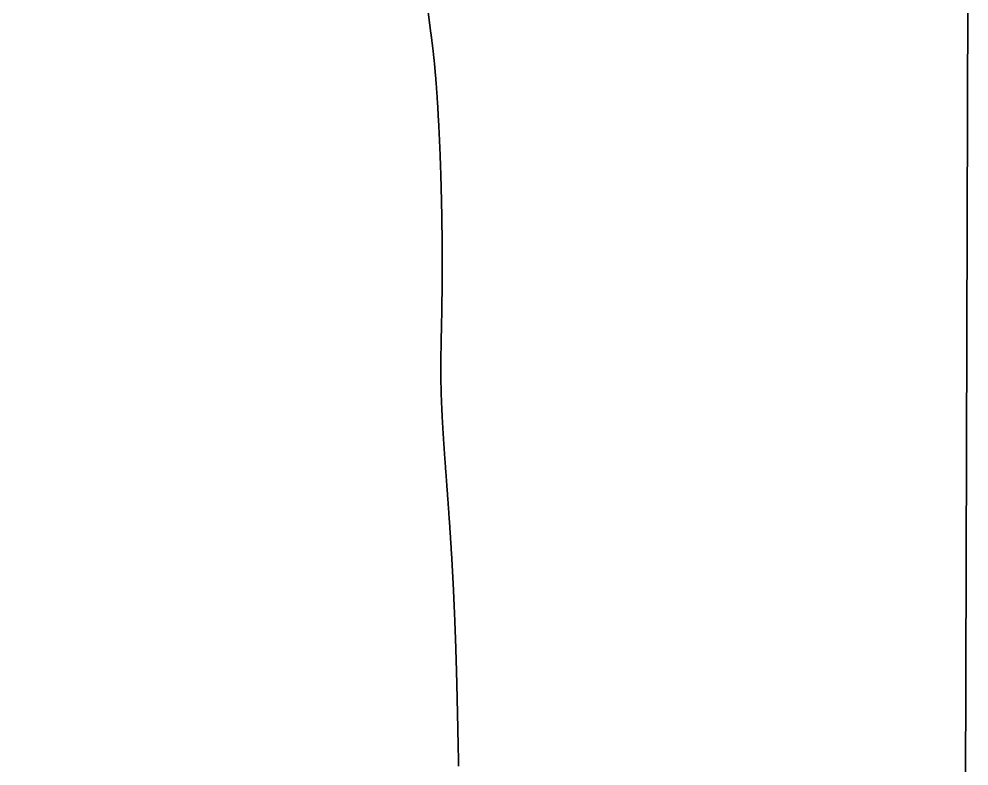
# Model space of a CAD drawing. Header units: inches. Extents: x 130170 to 284068, y 377793 to 804530.
# Drawn here: x 260687.9 to 260754.8, y 747450 to 747502.6 of the extents above; entities that cross this region are included whole.
import ezdxf

# ---------------------------------------------------------------- set-up
doc = ezdxf.new("R2010")
doc.units = ezdxf.units.IN
doc.header["$MEASUREMENT"] = 0
doc.layers.add('muni_il', color=7, linetype='Continuous')

msp = doc.modelspace()

# ---------------------------------------------------------------- linework, layer by layer
at = {"layer": 'muni_il'}
for points in [[(260487.281, 748427.062), (260556.891, 748281.25), (260554.359, 748232.688), (260630.859, 748122.375), (260647.141, 748049.125), (260659.031, 748015.188), (260678.781, 747986.375), (260708.234, 747829.312), (260741.734, 747649.875), (260754.781, 747530.375), (260754.516, 747438.375)], [(260754.516, 747438.375), (260754.781, 747530.375), (260741.734, 747649.875), (260708.234, 747829.312), (260678.781, 747986.375), (260659.031, 748015.188), (260647.141, 748049.125), (260630.859, 748122.375), (260554.359, 748232.688), (260556.891, 748281.25), (260487.281, 748427.062)], [(260718.856, 747450), (260718.854, 747450.06), (260718.853, 747450.12), (260718.851, 747450.18), (260718.85, 747450.24), (260718.849, 747450.3), (260718.847, 747450.361), (260718.846, 747450.421), (260718.844, 747450.482), (260718.843, 747450.543), (260718.841, 747450.604), (260718.84, 747450.666), (260718.838, 747450.727), (260718.837, 747450.789), (260718.836, 747450.851), (260718.834, 747450.913), (260718.833, 747450.976), (260718.831, 747451.038), (260718.83, 747451.101), (260718.829, 747451.164), (260718.827, 747451.227), (260718.826, 747451.29), (260718.825, 747451.354), (260718.823, 747451.418), (260718.822, 747451.482), (260718.82, 747451.546), (260718.819, 747451.61), (260718.818, 747451.675), (260718.816, 747451.739), (260718.815, 747451.804), (260718.814, 747451.87), (260718.812, 747451.935), (260718.811, 747452), (260718.809, 747452.066), (260718.808, 747452.132), (260718.807, 747452.198), (260718.805, 747452.265), (260718.804, 747452.331), (260718.802, 747452.398), (260718.801, 747452.465), (260718.8, 747452.532), (260718.798, 747452.6), (260718.797, 747452.667), (260718.795, 747452.735), (260718.794, 747452.803), (260718.793, 747452.872), (260718.791, 747452.94), (260718.79, 747453.009), (260718.788, 747453.077), (260718.787, 747453.146), (260718.785, 747453.216), (260718.784, 747453.285), (260718.782, 747453.355), (260718.781, 747453.424), (260718.779, 747453.494), (260718.778, 747453.564), (260718.776, 747453.635), (260718.775, 747453.705), (260718.773, 747453.776), (260718.772, 747453.847), (260718.77, 747453.918), (260718.769, 747453.989), (260718.767, 747454.061), (260718.766, 747454.132), (260718.764, 747454.204), (260718.762, 747454.276), (260718.761, 747454.348), (260718.759, 747454.421), (260718.758, 747454.493), (260718.756, 747454.566), (260718.754, 747454.639), (260718.753, 747454.712), (260718.751, 747454.785), (260718.749, 747454.858), (260718.748, 747454.932), (260718.746, 747455.005), (260718.744, 747455.079), (260718.742, 747455.153), (260718.741, 747455.227), (260718.739, 747455.301), (260718.737, 747455.376), (260718.735, 747455.45), (260718.733, 747455.525), (260718.732, 747455.6), (260718.73, 747455.675), (260718.728, 747455.75), (260718.726, 747455.825), (260718.724, 747455.9), (260718.722, 747455.976), (260718.72, 747456.051), (260718.718, 747456.127), (260718.716, 747456.203), (260718.714, 747456.279), (260718.712, 747456.355), (260718.71, 747456.431), (260718.708, 747456.507), (260718.706, 747456.583), (260718.704, 747456.66), (260718.702, 747456.736), (260718.7, 747456.813), (260718.698, 747456.889), (260718.696, 747456.966), (260718.693, 747457.043), (260718.691, 747457.12), (260718.689, 747457.197), (260718.687, 747457.274), (260718.685, 747457.351), (260718.682, 747457.428), (260718.68, 747457.505), (260718.678, 747457.583), (260718.675, 747457.66), (260718.673, 747457.738), (260718.671, 747457.815), (260718.668, 747457.893), (260718.666, 747457.97), (260718.663, 747458.048), (260718.661, 747458.125), (260718.658, 747458.203), (260718.656, 747458.281), (260718.653, 747458.359), (260718.651, 747458.436), (260718.648, 747458.514), (260718.646, 747458.592), (260718.643, 747458.67), (260718.64, 747458.747), (260718.638, 747458.825), (260718.635, 747458.903), (260718.632, 747458.981), (260718.63, 747459.059), (260718.627, 747459.136), (260718.624, 747459.214), (260718.621, 747459.292), (260718.619, 747459.37), (260718.616, 747459.448), (260718.613, 747459.525), (260718.61, 747459.603), (260718.607, 747459.681), (260718.604, 747459.758), (260718.601, 747459.836), (260718.598, 747459.914), (260718.595, 747459.991), (260718.592, 747460.069), (260718.589, 747460.146), (260718.586, 747460.224), (260718.583, 747460.301), (260718.58, 747460.378), (260718.577, 747460.455), (260718.574, 747460.533), (260718.571, 747460.61), (260718.568, 747460.687), (260718.564, 747460.764), (260718.561, 747460.841), (260718.558, 747460.918), (260718.555, 747460.994), (260718.551, 747461.071), (260718.548, 747461.148), (260718.545, 747461.224), (260718.542, 747461.3), (260718.538, 747461.377), (260718.535, 747461.453), (260718.531, 747461.529), (260718.528, 747461.605), (260718.525, 747461.681), (260718.521, 747461.757), (260718.518, 747461.833), (260718.514, 747461.908), (260718.511, 747461.984), (260718.507, 747462.059), (260718.503, 747462.135), (260718.5, 747462.21), (260718.496, 747462.285), (260718.493, 747462.36), (260718.489, 747462.434), (260718.485, 747462.509), (260718.482, 747462.584), (260718.478, 747462.658), (260718.474, 747462.732), (260718.47, 747462.807), (260718.467, 747462.88), (260718.463, 747462.954), (260718.459, 747463.028), (260718.455, 747463.102), (260718.452, 747463.175), (260718.448, 747463.249), (260718.444, 747463.322), (260718.44, 747463.395), (260718.436, 747463.468), (260718.432, 747463.54), (260718.428, 747463.613), (260718.425, 747463.685), (260718.421, 747463.758), (260718.417, 747463.83), (260718.413, 747463.902), (260718.409, 747463.974), (260718.405, 747464.045), (260718.401, 747464.117), (260718.397, 747464.188), (260718.393, 747464.259), (260718.389, 747464.33), (260718.384, 747464.401), (260718.38, 747464.472), (260718.376, 747464.542), (260718.372, 747464.612), (260718.368, 747464.683), (260718.364, 747464.753), (260718.36, 747464.822), (260718.356, 747464.892), (260718.352, 747464.962), (260718.347, 747465.031), (260718.343, 747465.1), (260718.339, 747465.169), (260718.335, 747465.238), (260718.331, 747465.306), (260718.326, 747465.375), (260718.322, 747465.443), (260718.318, 747465.511), (260718.314, 747465.579), (260718.309, 747465.647), (260718.305, 747465.714), (260718.301, 747465.782), (260718.297, 747465.849), (260718.292, 747465.916), (260718.288, 747465.983), (260718.284, 747466.049), (260718.279, 747466.116), (260718.275, 747466.182), (260718.271, 747466.248), (260718.267, 747466.314), (260718.262, 747466.38), (260718.258, 747466.446), (260718.254, 747466.511), (260718.249, 747466.576), (260718.245, 747466.641), (260718.241, 747466.706), (260718.236, 747466.771), (260718.232, 747466.835), (260718.228, 747466.899), (260718.223, 747466.964), (260718.219, 747467.028), (260718.214, 747467.091), (260718.21, 747467.155), (260718.206, 747467.218), (260718.201, 747467.282), (260718.197, 747467.345), (260718.193, 747467.408), (260718.188, 747467.47), (260718.184, 747467.533), (260718.18, 747467.595), (260718.175, 747467.657), (260718.171, 747467.719), (260718.167, 747467.781), (260718.162, 747467.843), (260718.158, 747467.904), (260718.153, 747467.966), (260718.149, 747468.027), (260718.145, 747468.088), (260718.14, 747468.149), (260718.136, 747468.209), (260718.132, 747468.27), (260718.127, 747468.33), (260718.123, 747468.39), (260718.119, 747468.45), (260718.115, 747468.51), (260718.11, 747468.569), (260718.106, 747468.629), (260718.102, 747468.688), (260718.097, 747468.747), (260718.093, 747468.806), (260718.089, 747468.865), (260718.084, 747468.923), (260718.08, 747468.982), (260718.076, 747469.04), (260718.072, 747469.098), (260718.067, 747469.156), (260718.063, 747469.214), (260718.059, 747469.271), (260718.055, 747469.329), (260718.05, 747469.386), (260718.046, 747469.443), (260718.042, 747469.5), (260718.038, 747469.557), (260718.034, 747469.613), (260718.03, 747469.67), (260718.026, 747469.726), (260718.021, 747469.782), (260718.017, 747469.838), (260718.013, 747469.894), (260718.009, 747469.95), (260718.005, 747470.005), (260718.001, 747470.06), (260717.997, 747470.116), (260717.993, 747470.171), (260717.989, 747470.226), (260717.985, 747470.28), (260717.981, 747470.335), (260717.977, 747470.389), (260717.973, 747470.444), (260717.969, 747470.498), (260717.965, 747470.552), (260717.961, 747470.606), (260717.957, 747470.659), (260717.953, 747470.713), (260717.949, 747470.766), (260717.945, 747470.82), (260717.941, 747470.873), (260717.937, 747470.926), (260717.933, 747470.979), (260717.93, 747471.031), (260717.926, 747471.084), (260717.922, 747471.136), (260717.918, 747471.188), (260717.914, 747471.24), (260717.911, 747471.292), (260717.907, 747471.344), (260717.903, 747471.396), (260717.899, 747471.447), (260717.896, 747471.499), (260717.892, 747471.55), (260717.888, 747471.601), (260717.885, 747471.652), (260717.881, 747471.703), (260717.878, 747471.754), (260717.874, 747471.804), (260717.87, 747471.855), (260717.867, 747471.905), (260717.863, 747471.955), (260717.86, 747472.005), (260717.856, 747472.055), (260717.853, 747472.105), (260717.849, 747472.154), (260717.846, 747472.204), (260717.843, 747472.253), (260717.839, 747472.302), (260717.836, 747472.351), (260717.832, 747472.4), (260717.829, 747472.449), (260717.826, 747472.498), (260717.822, 747472.546), (260717.819, 747472.595), (260717.816, 747472.643), (260717.813, 747472.691), (260717.809, 747472.739), (260717.806, 747472.787), (260717.803, 747472.835), (260717.8, 747472.883), (260717.797, 747472.93), (260717.794, 747472.978), (260717.791, 747473.025), (260717.788, 747473.072), (260717.784, 747473.119), (260717.781, 747473.166), (260717.778, 747473.213), (260717.775, 747473.259), (260717.773, 747473.306), (260717.77, 747473.352), (260717.767, 747473.399), (260717.764, 747473.445), (260717.761, 747473.491), (260717.758, 747473.537), (260717.755, 747473.583), (260717.752, 747473.628), (260717.75, 747473.674), (260717.747, 747473.719), (260717.744, 747473.765), (260717.741, 747473.81), (260717.739, 747473.855), (260717.736, 747473.9), (260717.734, 747473.945), (260717.731, 747473.989), (260717.728, 747474.034), (260717.726, 747474.079), (260717.723, 747474.123), (260717.721, 747474.167), (260717.718, 747474.211), (260717.716, 747474.255), (260717.713, 747474.299), (260717.711, 747474.343), (260717.708, 747474.387), (260717.706, 747474.431), (260717.704, 747474.474), (260717.701, 747474.517), (260717.699, 747474.561), (260717.697, 747474.604), (260717.695, 747474.647), (260717.692, 747474.69), (260717.69, 747474.733), (260717.688, 747474.775), (260717.686, 747474.818), (260717.684, 747474.861), (260717.682, 747474.903), (260717.679, 747474.945), (260717.678, 747474.988), (260717.676, 747475.03), (260717.674, 747475.072), (260717.672, 747475.114), (260717.67, 747475.156), (260717.668, 747475.197), (260717.666, 747475.239), (260717.664, 747475.281), (260717.662, 747475.322), (260717.66, 747475.364), (260717.658, 747475.405), (260717.657, 747475.446), (260717.655, 747475.487), (260717.653, 747475.528), (260717.652, 747475.569), (260717.65, 747475.61), (260717.648, 747475.651), (260717.647, 747475.692), (260717.645, 747475.732), (260717.644, 747475.773), (260717.642, 747475.813), (260717.641, 747475.854), (260717.639, 747475.894), (260717.638, 747475.934), (260717.636, 747475.975), (260717.635, 747476.015), (260717.634, 747476.055), (260717.632, 747476.095), (260717.631, 747476.135), (260717.63, 747476.174), (260717.628, 747476.214), (260717.627, 747476.254), (260717.626, 747476.294), (260717.625, 747476.333), (260717.624, 747476.373), (260717.623, 747476.413), (260717.622, 747476.452), (260717.62, 747476.491), (260717.619, 747476.531), (260717.618, 747476.57), (260717.617, 747476.61), (260717.616, 747476.649), (260717.616, 747476.688), (260717.615, 747476.727), (260717.614, 747476.767), (260717.613, 747476.806), (260717.612, 747476.845), (260717.611, 747476.884), (260717.611, 747476.923), (260717.61, 747476.962), (260717.609, 747477.001), (260717.609, 747477.041), (260717.608, 747477.08), (260717.607, 747477.119), (260717.607, 747477.158), (260717.606, 747477.197), (260717.606, 747477.236), (260717.605, 747477.275), (260717.605, 747477.314), (260717.604, 747477.354), (260717.604, 747477.393), (260717.604, 747477.432), (260717.603, 747477.471), (260717.603, 747477.511), (260717.603, 747477.55), (260717.602, 747477.589), (260717.602, 747477.629), (260717.602, 747477.668), (260717.602, 747477.708), (260717.601, 747477.747), (260717.601, 747477.787), (260717.601, 747477.827), (260717.601, 747477.866), (260717.601, 747477.906), (260717.601, 747477.946), (260717.601, 747477.986), (260717.601, 747478.026), (260717.601, 747478.066), (260717.601, 747478.107), (260717.601, 747478.147), (260717.601, 747478.188), (260717.602, 747478.228), (260717.602, 747478.269), (260717.602, 747478.31), (260717.602, 747478.351), (260717.603, 747478.392), (260717.603, 747478.433), (260717.603, 747478.475), (260717.603, 747478.516), (260717.604, 747478.558), (260717.604, 747478.6), (260717.605, 747478.642), (260717.605, 747478.684), (260717.605, 747478.727), (260717.606, 747478.77), (260717.606, 747478.812), (260717.607, 747478.856), (260717.608, 747478.899), (260717.608, 747478.942), (260717.609, 747478.986), (260717.61, 747479.03), (260717.61, 747479.074), (260717.611, 747479.119), (260717.612, 747479.163), (260717.612, 747479.208), (260717.613, 747479.254), (260717.614, 747479.299), (260717.615, 747479.345), (260717.615, 747479.391), (260717.616, 747479.437), (260717.617, 747479.484), (260717.618, 747479.531), (260717.619, 747479.578), (260717.62, 747479.626), (260717.621, 747479.674), (260717.622, 747479.722), (260717.623, 747479.771), (260717.624, 747479.82), (260717.625, 747479.869), (260717.626, 747479.919), (260717.627, 747479.969), (260717.628, 747480.02), (260717.629, 747480.071), (260717.63, 747480.122), (260717.631, 747480.174), (260717.632, 747480.226), (260717.633, 747480.279), (260717.634, 747480.332), (260717.635, 747480.385), (260717.636, 747480.439), (260717.638, 747480.494), (260717.639, 747480.549), (260717.64, 747480.604), (260717.641, 747480.66), (260717.642, 747480.717), (260717.644, 747480.774), (260717.645, 747480.831), (260717.646, 747480.889), (260717.647, 747480.948), (260717.649, 747481.007), (260717.65, 747481.067), (260717.651, 747481.127), (260717.652, 747481.188), (260717.654, 747481.249), (260717.655, 747481.311), (260717.656, 747481.374), (260717.657, 747481.437), (260717.659, 747481.501), (260717.66, 747481.566), (260717.661, 747481.631), (260717.662, 747481.697), (260717.664, 747481.763), (260717.665, 747481.83), (260717.666, 747481.898), (260717.667, 747481.967), (260717.668, 747482.036), (260717.67, 747482.106), (260717.671, 747482.177), (260717.672, 747482.248), (260717.673, 747482.32), (260717.674, 747482.393), (260717.676, 747482.466), (260717.677, 747482.541), (260717.678, 747482.616), (260717.679, 747482.692), (260717.68, 747482.768), (260717.681, 747482.846), (260717.682, 747482.924), (260717.683, 747483.003), (260717.684, 747483.083), (260717.685, 747483.163), (260717.686, 747483.245), (260717.687, 747483.327), (260717.688, 747483.41), (260717.689, 747483.494), (260717.69, 747483.579), (260717.69, 747483.665), (260717.691, 747483.751), (260717.692, 747483.838), (260717.693, 747483.926), (260717.693, 747484.015), (260717.694, 747484.105), (260717.695, 747484.196), (260717.695, 747484.288), (260717.696, 747484.38), (260717.696, 747484.474), (260717.697, 747484.568), (260717.697, 747484.663), (260717.697, 747484.759), (260717.698, 747484.856), (260717.698, 747484.954), (260717.698, 747485.052), (260717.698, 747485.152), (260717.698, 747485.252), (260717.698, 747485.353), (260717.698, 747485.455), (260717.698, 747485.559), (260717.698, 747485.663), (260717.698, 747485.767), (260717.698, 747485.873), (260717.697, 747485.979), (260717.697, 747486.087), (260717.697, 747486.195), (260717.696, 747486.304), (260717.695, 747486.414), (260717.695, 747486.525), (260717.694, 747486.636), (260717.693, 747486.749), (260717.692, 747486.862), (260717.692, 747486.976), (260717.691, 747487.091), (260717.69, 747487.206), (260717.688, 747487.323), (260717.687, 747487.44), (260717.686, 747487.558), (260717.685, 747487.677), (260717.683, 747487.796), (260717.681, 747487.916), (260717.68, 747488.037), (260717.678, 747488.158), (260717.676, 747488.28), (260717.675, 747488.403), (260717.673, 747488.526), (260717.671, 747488.65), (260717.668, 747488.775), (260717.666, 747488.9), (260717.664, 747489.026), (260717.662, 747489.152), (260717.659, 747489.279), (260717.656, 747489.406), (260717.654, 747489.534), (260717.651, 747489.662), (260717.648, 747489.791), (260717.645, 747489.92), (260717.642, 747490.05), (260717.639, 747490.179), (260717.636, 747490.31), (260717.633, 747490.44), (260717.629, 747490.571), (260717.626, 747490.702), (260717.622, 747490.833), (260717.618, 747490.965), (260717.615, 747491.096), (260717.611, 747491.228), (260717.607, 747491.36), (260717.603, 747491.492), (260717.599, 747491.624), (260717.595, 747491.756), (260717.59, 747491.888), (260717.586, 747492.02), (260717.581, 747492.152), (260717.577, 747492.284), (260717.572, 747492.416), (260717.567, 747492.547), (260717.563, 747492.679), (260717.558, 747492.81), (260717.553, 747492.941), (260717.548, 747493.072), (260717.543, 747493.202), (260717.537, 747493.332), (260717.532, 747493.461), (260717.527, 747493.59), (260717.521, 747493.719), (260717.516, 747493.847), (260717.51, 747493.975), (260717.504, 747494.102), (260717.498, 747494.228), (260717.493, 747494.354), (260717.487, 747494.479), (260717.481, 747494.604), (260717.475, 747494.727), (260717.469, 747494.85), (260717.463, 747494.973), (260717.457, 747495.094), (260717.45, 747495.214), (260717.444, 747495.334), (260717.438, 747495.453), (260717.431, 747495.571), (260717.425, 747495.687), (260717.419, 747495.803), (260717.412, 747495.918), (260717.405, 747496.031), (260717.399, 747496.144), (260717.392, 747496.255), (260717.386, 747496.366), (260717.379, 747496.475), (260717.372, 747496.583), (260717.366, 747496.69), (260717.359, 747496.795), (260717.352, 747496.9), (260717.346, 747497.003), (260717.339, 747497.105), (260717.332, 747497.205), (260717.325, 747497.304), (260717.319, 747497.402), (260717.312, 747497.499), (260717.305, 747497.594), (260717.298, 747497.687), (260717.292, 747497.78), (260717.285, 747497.871), (260717.278, 747497.96), (260717.272, 747498.048), (260717.265, 747498.135), (260717.259, 747498.22), (260717.252, 747498.304), (260717.245, 747498.387), (260717.239, 747498.468), (260717.232, 747498.547), (260717.226, 747498.626), (260717.219, 747498.702), (260717.213, 747498.778), (260717.207, 747498.852), (260717.2, 747498.924), (260717.194, 747498.995), (260717.188, 747499.065), (260717.182, 747499.133), (260717.176, 747499.2), (260717.17, 747499.266), (260717.164, 747499.33), (260717.158, 747499.393), (260717.152, 747499.455), (260717.146, 747499.515), (260717.14, 747499.574), (260717.134, 747499.632), (260717.129, 747499.688), (260717.123, 747499.744), (260717.118, 747499.798), (260717.112, 747499.851), (260717.107, 747499.902), (260717.101, 747499.953), (260717.096, 747500.002), (260717.091, 747500.051), (260717.086, 747500.098), (260717.081, 747500.144), (260717.076, 747500.19), (260717.071, 747500.234), (260717.066, 747500.277), (260717.061, 747500.319), (260717.056, 747500.36), (260717.052, 747500.401), (260717.047, 747500.44), (260717.043, 747500.479), (260717.038, 747500.517), (260717.034, 747500.553), (260717.029, 747500.59), (260717.025, 747500.625), (260717.021, 747500.659), (260717.017, 747500.693), (260717.013, 747500.726), (260717.009, 747500.758), (260717.005, 747500.79), (260717.001, 747500.821), (260716.997, 747500.851), (260716.993, 747500.881), (260716.99, 747500.909), (260716.986, 747500.938), (260716.983, 747500.965), (260716.979, 747500.992), (260716.976, 747501.019), (260716.973, 747501.044), (260716.969, 747501.069), (260716.966, 747501.094), (260716.963, 747501.118), (260716.96, 747501.141), (260716.957, 747501.164), (260716.954, 747501.186), (260716.951, 747501.208), (260716.949, 747501.229), (260716.946, 747501.25), (260716.943, 747501.27), (260716.941, 747501.289), (260716.938, 747501.308), (260716.936, 747501.326), (260716.934, 747501.344), (260716.931, 747501.361), (260716.929, 747501.378), (260716.927, 747501.394), (260716.925, 747501.41), (260716.923, 747501.425), (260716.921, 747501.44), (260716.919, 747501.454), (260716.917, 747501.469), (260716.915, 747501.482), (260716.913, 747501.496), (260716.912, 747501.509), (260716.91, 747501.523), (260716.908, 747501.536), (260716.906, 747501.549), (260716.905, 747501.563), (260716.903, 747501.576), (260716.901, 747501.591), (260716.702, 747503.056)], [(260716.702, 747503.056), (260716.901, 747501.591), (260716.903, 747501.576), (260716.905, 747501.563), (260716.906, 747501.549), (260716.908, 747501.536), (260716.91, 747501.523), (260716.912, 747501.509), (260716.913, 747501.496), (260716.915, 747501.482), (260716.917, 747501.469), (260716.919, 747501.454), (260716.921, 747501.44), (260716.923, 747501.425), (260716.925, 747501.41), (260716.927, 747501.394), (260716.929, 747501.378), (260716.931, 747501.361), (260716.934, 747501.344), (260716.936, 747501.326), (260716.938, 747501.308), (260716.941, 747501.289), (260716.943, 747501.27), (260716.946, 747501.25), (260716.949, 747501.229), (260716.951, 747501.208), (260716.954, 747501.186), (260716.957, 747501.164), (260716.96, 747501.141), (260716.963, 747501.118), (260716.966, 747501.094), (260716.969, 747501.069), (260716.973, 747501.044), (260716.976, 747501.019), (260716.979, 747500.992), (260716.983, 747500.965), (260716.986, 747500.938), (260716.99, 747500.909), (260716.993, 747500.881), (260716.997, 747500.851), (260717.001, 747500.821), (260717.005, 747500.79), (260717.009, 747500.758), (260717.013, 747500.726), (260717.017, 747500.693), (260717.021, 747500.659), (260717.025, 747500.625), (260717.029, 747500.59), (260717.034, 747500.553), (260717.038, 747500.517), (260717.043, 747500.479), (260717.047, 747500.44), (260717.052, 747500.401), (260717.056, 747500.36), (260717.061, 747500.319), (260717.066, 747500.277), (260717.071, 747500.234), (260717.076, 747500.19), (260717.081, 747500.144), (260717.086, 747500.098), (260717.091, 747500.051), (260717.096, 747500.002), (260717.101, 747499.953), (260717.107, 747499.902), (260717.112, 747499.851), (260717.118, 747499.798), (260717.123, 747499.744), (260717.129, 747499.688), (260717.134, 747499.632), (260717.14, 747499.574), (260717.146, 747499.515), (260717.152, 747499.455), (260717.158, 747499.393), (260717.164, 747499.33), (260717.17, 747499.266), (260717.176, 747499.2), (260717.182, 747499.133), (260717.188, 747499.065), (260717.194, 747498.995), (260717.2, 747498.924), (260717.207, 747498.852), (260717.213, 747498.778), (260717.219, 747498.702), (260717.226, 747498.626), (260717.232, 747498.547), (260717.239, 747498.468), (260717.245, 747498.387), (260717.252, 747498.304), (260717.259, 747498.22), (260717.265, 747498.135), (260717.272, 747498.048), (260717.278, 747497.96), (260717.285, 747497.871), (260717.292, 747497.78), (260717.298, 747497.687), (260717.305, 747497.594), (260717.312, 747497.499), (260717.319, 747497.402), (260717.325, 747497.304), (260717.332, 747497.205), (260717.339, 747497.105), (260717.346, 747497.003), (260717.352, 747496.9), (260717.359, 747496.795), (260717.366, 747496.69), (260717.372, 747496.583), (260717.379, 747496.475), (260717.386, 747496.366), (260717.392, 747496.255), (260717.399, 747496.144), (260717.405, 747496.031), (260717.412, 747495.918), (260717.419, 747495.803), (260717.425, 747495.687), (260717.431, 747495.571), (260717.438, 747495.453), (260717.444, 747495.334), (260717.45, 747495.214), (260717.457, 747495.094), (260717.463, 747494.973), (260717.469, 747494.85), (260717.475, 747494.727), (260717.481, 747494.604), (260717.487, 747494.479), (260717.493, 747494.354), (260717.498, 747494.228), (260717.504, 747494.102), (260717.51, 747493.975), (260717.516, 747493.847), (260717.521, 747493.719), (260717.527, 747493.59), (260717.532, 747493.461), (260717.537, 747493.332), (260717.543, 747493.202), (260717.548, 747493.072), (260717.553, 747492.941), (260717.558, 747492.81), (260717.563, 747492.679), (260717.567, 747492.547), (260717.572, 747492.416), (260717.577, 747492.284), (260717.581, 747492.152), (260717.586, 747492.02), (260717.59, 747491.888), (260717.595, 747491.756), (260717.599, 747491.624), (260717.603, 747491.492), (260717.607, 747491.36), (260717.611, 747491.228), (260717.615, 747491.096), (260717.618, 747490.965), (260717.622, 747490.833), (260717.626, 747490.702), (260717.629, 747490.571), (260717.633, 747490.44), (260717.636, 747490.31), (260717.639, 747490.179), (260717.642, 747490.05), (260717.645, 747489.92), (260717.648, 747489.791), (260717.651, 747489.662), (260717.654, 747489.534), (260717.656, 747489.406), (260717.659, 747489.279), (260717.662, 747489.152), (260717.664, 747489.026), (260717.666, 747488.9), (260717.668, 747488.775), (260717.671, 747488.65), (260717.673, 747488.526), (260717.675, 747488.403), (260717.676, 747488.28), (260717.678, 747488.158), (260717.68, 747488.037), (260717.681, 747487.916), (260717.683, 747487.796), (260717.685, 747487.677), (260717.686, 747487.558), (260717.687, 747487.44), (260717.688, 747487.323), (260717.69, 747487.206), (260717.691, 747487.091), (260717.692, 747486.976), (260717.692, 747486.862), (260717.693, 747486.749), (260717.694, 747486.636), (260717.695, 747486.525), (260717.695, 747486.414), (260717.696, 747486.304), (260717.697, 747486.195), (260717.697, 747486.087), (260717.697, 747485.979), (260717.698, 747485.873), (260717.698, 747485.767), (260717.698, 747485.663), (260717.698, 747485.559), (260717.698, 747485.455), (260717.698, 747485.353), (260717.698, 747485.252), (260717.698, 747485.152), (260717.698, 747485.052), (260717.698, 747484.954), (260717.698, 747484.856), (260717.697, 747484.759), (260717.697, 747484.663), (260717.697, 747484.568), (260717.696, 747484.474), (260717.696, 747484.38), (260717.695, 747484.288), (260717.695, 747484.196), (260717.694, 747484.105), (260717.693, 747484.015), (260717.693, 747483.926), (260717.692, 747483.838), (260717.691, 747483.751), (260717.69, 747483.665), (260717.69, 747483.579), (260717.689, 747483.494), (260717.688, 747483.41), (260717.687, 747483.327), (260717.686, 747483.245), (260717.685, 747483.163), (260717.684, 747483.083), (260717.683, 747483.003), (260717.682, 747482.924), (260717.681, 747482.846), (260717.68, 747482.768), (260717.679, 747482.692), (260717.678, 747482.616), (260717.677, 747482.541), (260717.676, 747482.466), (260717.674, 747482.393), (260717.673, 747482.32), (260717.672, 747482.248), (260717.671, 747482.177), (260717.67, 747482.106), (260717.668, 747482.036), (260717.667, 747481.967), (260717.666, 747481.898), (260717.665, 747481.83), (260717.664, 747481.763), (260717.662, 747481.697), (260717.661, 747481.631), (260717.66, 747481.566), (260717.659, 747481.501), (260717.657, 747481.437), (260717.656, 747481.374), (260717.655, 747481.311), (260717.654, 747481.249), (260717.652, 747481.188), (260717.651, 747481.127), (260717.65, 747481.067), (260717.649, 747481.007), (260717.647, 747480.948), (260717.646, 747480.889), (260717.645, 747480.831), (260717.644, 747480.774), (260717.642, 747480.717), (260717.641, 747480.66), (260717.64, 747480.604), (260717.639, 747480.549), (260717.638, 747480.494), (260717.636, 747480.439), (260717.635, 747480.385), (260717.634, 747480.332), (260717.633, 747480.279), (260717.632, 747480.226), (260717.631, 747480.174), (260717.63, 747480.122), (260717.629, 747480.071), (260717.628, 747480.02), (260717.627, 747479.969), (260717.626, 747479.919), (260717.625, 747479.869), (260717.624, 747479.82), (260717.623, 747479.771), (260717.622, 747479.722), (260717.621, 747479.674), (260717.62, 747479.626), (260717.619, 747479.578), (260717.618, 747479.531), (260717.617, 747479.484), (260717.616, 747479.437), (260717.615, 747479.391), (260717.615, 747479.345), (260717.614, 747479.299), (260717.613, 747479.254), (260717.612, 747479.208), (260717.612, 747479.163), (260717.611, 747479.119), (260717.61, 747479.074), (260717.61, 747479.03), (260717.609, 747478.986), (260717.608, 747478.942), (260717.608, 747478.899), (260717.607, 747478.856), (260717.606, 747478.812), (260717.606, 747478.77), (260717.605, 747478.727), (260717.605, 747478.684), (260717.605, 747478.642), (260717.604, 747478.6), (260717.604, 747478.558), (260717.603, 747478.516), (260717.603, 747478.475), (260717.603, 747478.433), (260717.603, 747478.392), (260717.602, 747478.351), (260717.602, 747478.31), (260717.602, 747478.269), (260717.602, 747478.228), (260717.601, 747478.188), (260717.601, 747478.147), (260717.601, 747478.107), (260717.601, 747478.066), (260717.601, 747478.026), (260717.601, 747477.986), (260717.601, 747477.946), (260717.601, 747477.906), (260717.601, 747477.866), (260717.601, 747477.827), (260717.601, 747477.787), (260717.601, 747477.747), (260717.602, 747477.708), (260717.602, 747477.668), (260717.602, 747477.629), (260717.602, 747477.589), (260717.603, 747477.55), (260717.603, 747477.511), (260717.603, 747477.471), (260717.604, 747477.432), (260717.604, 747477.393), (260717.604, 747477.354), (260717.605, 747477.314), (260717.605, 747477.275), (260717.606, 747477.236), (260717.606, 747477.197), (260717.607, 747477.158), (260717.607, 747477.119), (260717.608, 747477.08), (260717.609, 747477.041), (260717.609, 747477.001), (260717.61, 747476.962), (260717.611, 747476.923), (260717.611, 747476.884), (260717.612, 747476.845), (260717.613, 747476.806), (260717.614, 747476.767), (260717.615, 747476.727), (260717.616, 747476.688), (260717.616, 747476.649), (260717.617, 747476.61), (260717.618, 747476.57), (260717.619, 747476.531), (260717.62, 747476.491), (260717.622, 747476.452), (260717.623, 747476.413), (260717.624, 747476.373), (260717.625, 747476.333), (260717.626, 747476.294), (260717.627, 747476.254), (260717.628, 747476.214), (260717.63, 747476.174), (260717.631, 747476.135), (260717.632, 747476.095), (260717.634, 747476.055), (260717.635, 747476.015), (260717.636, 747475.975), (260717.638, 747475.934), (260717.639, 747475.894), (260717.641, 747475.854), (260717.642, 747475.813), (260717.644, 747475.773), (260717.645, 747475.732), (260717.647, 747475.692), (260717.648, 747475.651), (260717.65, 747475.61), (260717.652, 747475.569), (260717.653, 747475.528), (260717.655, 747475.487), (260717.657, 747475.446), (260717.658, 747475.405), (260717.66, 747475.364), (260717.662, 747475.322), (260717.664, 747475.281), (260717.666, 747475.239), (260717.668, 747475.197), (260717.67, 747475.156), (260717.672, 747475.114), (260717.674, 747475.072), (260717.676, 747475.03), (260717.678, 747474.988), (260717.679, 747474.945), (260717.682, 747474.903), (260717.684, 747474.861), (260717.686, 747474.818), (260717.688, 747474.775), (260717.69, 747474.733), (260717.692, 747474.69), (260717.695, 747474.647), (260717.697, 747474.604), (260717.699, 747474.561), (260717.701, 747474.517), (260717.704, 747474.474), (260717.706, 747474.431), (260717.708, 747474.387), (260717.711, 747474.343), (260717.713, 747474.299), (260717.716, 747474.255), (260717.718, 747474.211), (260717.721, 747474.167), (260717.723, 747474.123), (260717.726, 747474.079), (260717.728, 747474.034), (260717.731, 747473.989), (260717.734, 747473.945), (260717.736, 747473.9), (260717.739, 747473.855), (260717.741, 747473.81), (260717.744, 747473.765), (260717.747, 747473.719), (260717.75, 747473.674), (260717.752, 747473.628), (260717.755, 747473.583), (260717.758, 747473.537), (260717.761, 747473.491), (260717.764, 747473.445), (260717.767, 747473.399), (260717.77, 747473.352), (260717.773, 747473.306), (260717.775, 747473.259), (260717.778, 747473.213), (260717.781, 747473.166), (260717.784, 747473.119), (260717.788, 747473.072), (260717.791, 747473.025), (260717.794, 747472.978), (260717.797, 747472.93), (260717.8, 747472.883), (260717.803, 747472.835), (260717.806, 747472.787), (260717.809, 747472.739), (260717.813, 747472.691), (260717.816, 747472.643), (260717.819, 747472.595), (260717.822, 747472.546), (260717.826, 747472.498), (260717.829, 747472.449), (260717.832, 747472.4), (260717.836, 747472.351), (260717.839, 747472.302), (260717.843, 747472.253), (260717.846, 747472.204), (260717.849, 747472.154), (260717.853, 747472.105), (260717.856, 747472.055), (260717.86, 747472.005), (260717.863, 747471.955), (260717.867, 747471.905), (260717.87, 747471.855), (260717.874, 747471.804), (260717.878, 747471.754), (260717.881, 747471.703), (260717.885, 747471.652), (260717.888, 747471.601), (260717.892, 747471.55), (260717.896, 747471.499), (260717.899, 747471.447), (260717.903, 747471.396), (260717.907, 747471.344), (260717.911, 747471.292), (260717.914, 747471.24), (260717.918, 747471.188), (260717.922, 747471.136), (260717.926, 747471.084), (260717.93, 747471.031), (260717.933, 747470.979), (260717.937, 747470.926), (260717.941, 747470.873), (260717.945, 747470.82), (260717.949, 747470.766), (260717.953, 747470.713), (260717.957, 747470.659), (260717.961, 747470.606), (260717.965, 747470.552), (260717.969, 747470.498), (260717.973, 747470.444), (260717.977, 747470.389), (260717.981, 747470.335), (260717.985, 747470.28), (260717.989, 747470.226), (260717.993, 747470.171), (260717.997, 747470.116), (260718.001, 747470.06), (260718.005, 747470.005), (260718.009, 747469.95), (260718.013, 747469.894), (260718.017, 747469.838), (260718.021, 747469.782), (260718.026, 747469.726), (260718.03, 747469.67), (260718.034, 747469.613), (260718.038, 747469.557), (260718.042, 747469.5), (260718.046, 747469.443), (260718.05, 747469.386), (260718.055, 747469.329), (260718.059, 747469.271), (260718.063, 747469.214), (260718.067, 747469.156), (260718.072, 747469.098), (260718.076, 747469.04), (260718.08, 747468.982), (260718.084, 747468.923), (260718.089, 747468.865), (260718.093, 747468.806), (260718.097, 747468.747), (260718.102, 747468.688), (260718.106, 747468.629), (260718.11, 747468.569), (260718.115, 747468.51), (260718.119, 747468.45), (260718.123, 747468.39), (260718.127, 747468.33), (260718.132, 747468.27), (260718.136, 747468.209), (260718.14, 747468.149), (260718.145, 747468.088), (260718.149, 747468.027), (260718.153, 747467.966), (260718.158, 747467.904), (260718.162, 747467.843), (260718.167, 747467.781), (260718.171, 747467.719), (260718.175, 747467.657), (260718.18, 747467.595), (260718.184, 747467.533), (260718.188, 747467.47), (260718.193, 747467.408), (260718.197, 747467.345), (260718.201, 747467.282), (260718.206, 747467.218), (260718.21, 747467.155), (260718.214, 747467.091), (260718.219, 747467.028), (260718.223, 747466.964), (260718.228, 747466.899), (260718.232, 747466.835), (260718.236, 747466.771), (260718.241, 747466.706), (260718.245, 747466.641), (260718.249, 747466.576), (260718.254, 747466.511), (260718.258, 747466.446), (260718.262, 747466.38), (260718.267, 747466.314), (260718.271, 747466.248), (260718.275, 747466.182), (260718.279, 747466.116), (260718.284, 747466.049), (260718.288, 747465.983), (260718.292, 747465.916), (260718.297, 747465.849), (260718.301, 747465.782), (260718.305, 747465.714), (260718.309, 747465.647), (260718.314, 747465.579), (260718.318, 747465.511), (260718.322, 747465.443), (260718.326, 747465.375), (260718.331, 747465.306), (260718.335, 747465.238), (260718.339, 747465.169), (260718.343, 747465.1), (260718.347, 747465.031), (260718.352, 747464.962), (260718.356, 747464.892), (260718.36, 747464.822), (260718.364, 747464.753), (260718.368, 747464.683), (260718.372, 747464.612), (260718.376, 747464.542), (260718.38, 747464.472), (260718.384, 747464.401), (260718.389, 747464.33), (260718.393, 747464.259), (260718.397, 747464.188), (260718.401, 747464.117), (260718.405, 747464.045), (260718.409, 747463.974), (260718.413, 747463.902), (260718.417, 747463.83), (260718.421, 747463.758), (260718.425, 747463.685), (260718.428, 747463.613), (260718.432, 747463.54), (260718.436, 747463.468), (260718.44, 747463.395), (260718.444, 747463.322), (260718.448, 747463.249), (260718.452, 747463.175), (260718.455, 747463.102), (260718.459, 747463.028), (260718.463, 747462.954), (260718.467, 747462.88), (260718.47, 747462.807), (260718.474, 747462.732), (260718.478, 747462.658), (260718.482, 747462.584), (260718.485, 747462.509), (260718.489, 747462.434), (260718.493, 747462.36), (260718.496, 747462.285), (260718.5, 747462.21), (260718.503, 747462.135), (260718.507, 747462.059), (260718.511, 747461.984), (260718.514, 747461.908), (260718.518, 747461.833), (260718.521, 747461.757), (260718.525, 747461.681), (260718.528, 747461.605), (260718.531, 747461.529), (260718.535, 747461.453), (260718.538, 747461.377), (260718.542, 747461.3), (260718.545, 747461.224), (260718.548, 747461.148), (260718.551, 747461.071), (260718.555, 747460.994), (260718.558, 747460.918), (260718.561, 747460.841), (260718.564, 747460.764), (260718.568, 747460.687), (260718.571, 747460.61), (260718.574, 747460.533), (260718.577, 747460.455), (260718.58, 747460.378), (260718.583, 747460.301), (260718.586, 747460.224), (260718.589, 747460.146), (260718.592, 747460.069), (260718.595, 747459.991), (260718.598, 747459.914), (260718.601, 747459.836), (260718.604, 747459.758), (260718.607, 747459.681), (260718.61, 747459.603), (260718.613, 747459.525), (260718.616, 747459.448), (260718.619, 747459.37), (260718.621, 747459.292), (260718.624, 747459.214), (260718.627, 747459.136), (260718.63, 747459.059), (260718.632, 747458.981), (260718.635, 747458.903), (260718.638, 747458.825), (260718.64, 747458.747), (260718.643, 747458.67), (260718.646, 747458.592), (260718.648, 747458.514), (260718.651, 747458.436), (260718.653, 747458.359), (260718.656, 747458.281), (260718.658, 747458.203), (260718.661, 747458.125), (260718.663, 747458.048), (260718.666, 747457.97), (260718.668, 747457.893), (260718.671, 747457.815), (260718.673, 747457.738), (260718.675, 747457.66), (260718.678, 747457.583), (260718.68, 747457.505), (260718.682, 747457.428), (260718.685, 747457.351), (260718.687, 747457.274), (260718.689, 747457.197), (260718.691, 747457.12), (260718.693, 747457.043), (260718.696, 747456.966), (260718.698, 747456.889), (260718.7, 747456.813), (260718.702, 747456.736), (260718.704, 747456.66), (260718.706, 747456.583), (260718.708, 747456.507), (260718.71, 747456.431), (260718.712, 747456.355), (260718.714, 747456.279), (260718.716, 747456.203), (260718.718, 747456.127), (260718.72, 747456.051), (260718.722, 747455.976), (260718.724, 747455.9), (260718.726, 747455.825), (260718.728, 747455.75), (260718.73, 747455.675), (260718.732, 747455.6), (260718.733, 747455.525), (260718.735, 747455.45), (260718.737, 747455.376), (260718.739, 747455.301), (260718.741, 747455.227), (260718.742, 747455.153), (260718.744, 747455.079), (260718.746, 747455.005), (260718.748, 747454.932), (260718.749, 747454.858), (260718.751, 747454.785), (260718.753, 747454.712), (260718.754, 747454.639), (260718.756, 747454.566), (260718.758, 747454.493), (260718.759, 747454.421), (260718.761, 747454.348), (260718.762, 747454.276), (260718.764, 747454.204), (260718.766, 747454.132), (260718.767, 747454.061), (260718.769, 747453.989), (260718.77, 747453.918), (260718.772, 747453.847), (260718.773, 747453.776), (260718.775, 747453.705), (260718.776, 747453.635), (260718.778, 747453.564), (260718.779, 747453.494), (260718.781, 747453.424), (260718.782, 747453.355), (260718.784, 747453.285), (260718.785, 747453.216), (260718.787, 747453.146), (260718.788, 747453.077), (260718.79, 747453.009), (260718.791, 747452.94), (260718.793, 747452.872), (260718.794, 747452.803), (260718.795, 747452.735), (260718.797, 747452.667), (260718.798, 747452.6), (260718.8, 747452.532), (260718.801, 747452.465), (260718.802, 747452.398), (260718.804, 747452.331), (260718.805, 747452.265), (260718.807, 747452.198), (260718.808, 747452.132), (260718.809, 747452.066), (260718.811, 747452), (260718.812, 747451.935), (260718.814, 747451.87), (260718.815, 747451.804), (260718.816, 747451.739), (260718.818, 747451.675), (260718.819, 747451.61), (260718.82, 747451.546), (260718.822, 747451.482), (260718.823, 747451.418), (260718.825, 747451.354), (260718.826, 747451.29), (260718.827, 747451.227), (260718.829, 747451.164), (260718.83, 747451.101), (260718.831, 747451.038), (260718.833, 747450.976), (260718.834, 747450.913), (260718.836, 747450.851), (260718.837, 747450.789), (260718.838, 747450.727), (260718.84, 747450.666), (260718.841, 747450.604), (260718.843, 747450.543), (260718.844, 747450.482), (260718.846, 747450.421), (260718.847, 747450.361), (260718.849, 747450.3), (260718.85, 747450.24), (260718.851, 747450.18), (260718.853, 747450.12), (260718.854, 747450.06), (260718.856, 747450)]]:
    msp.add_lwpolyline(points, dxfattribs=at)

doc.saveas('drawing.dxf')
